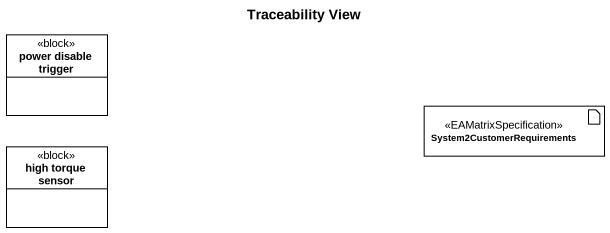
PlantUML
@startuml
title Traceability View
allowmixing
hide circle
hide empty members
class "power disable trigger" as power_disable_trigger <<block>>
artifact System2CustomerRequirements <<EAMatrixSpecification>>
class "high torque sensor" as high_torque_sensor <<block>>
@enduml
